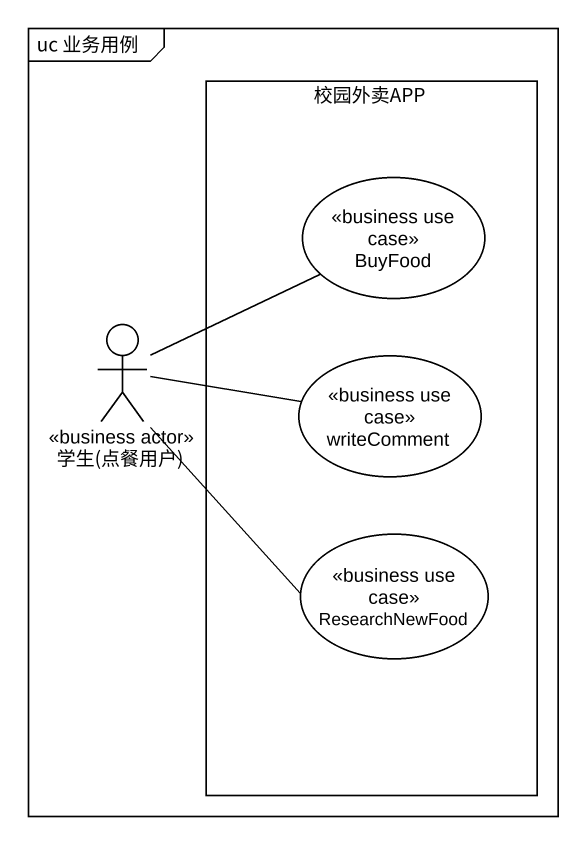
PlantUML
@startuml
mainframe uc 业务用例
rectangle 校园外卖APP {
  usecase BuyFood <<business use case>>
  usecase writeComment <<business use case>>
  usecase ResearchNewFood <<business use case>>
}
actor "学生(点餐用户)" as 学生_点餐用户 <<business actor>>
学生_点餐用户 -up- BuyFood
学生_点餐用户 -right- writeComment
学生_点餐用户 -- ResearchNewFood
@enduml
